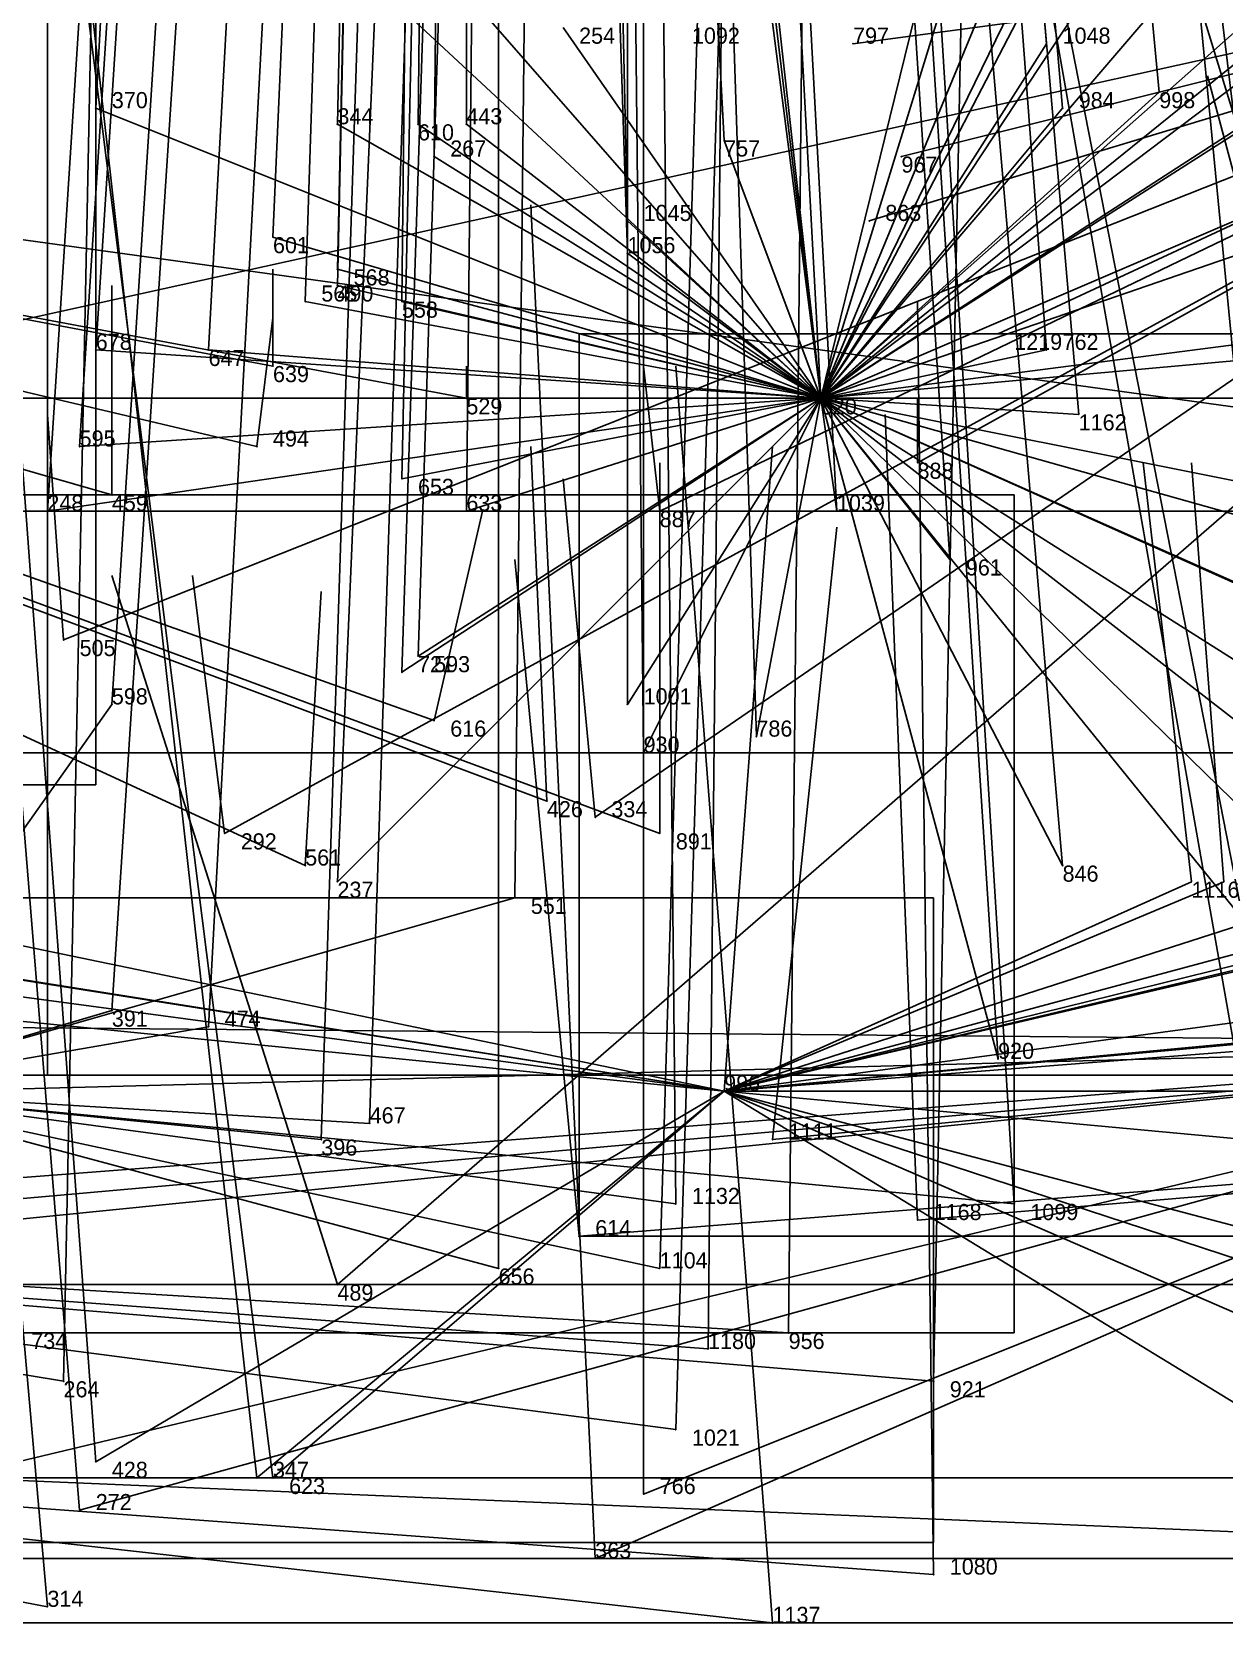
# Model space of a CAD drawing. Extents: x -0.5 to 0.59, y -0.5 to 0.59.
# Drawn here: x -0.03 to 0.044, y -0.5 to -0.4013 of the extents above; entities that cross this region are included whole.
import ezdxf

# ---------------------------------------------------------------- set-up
doc = ezdxf.new("R2010")
doc.units = 0
for name, color, linetype in [('Clients', 3, 'CONTINUOUS'), ('Facilities', 3, 'CONTINUOUS'), ('Facilities_lines', 3, 'CONTINUOUS'), ('Min_max_boxes', 1, 'CONTINUOUS'), ('Normals', 1, 'CONTINUOUS'), ('Source_points', 5, 'CONTINUOUS'), ('Text', 3, 'CONTINUOUS')]:
    doc.layers.add(name, color=color, linetype=linetype)

msp = doc.modelspace()

# ---------------------------------------------------------------- linework, layer by layer
at = {"layer": 'Clients', "color": 5}
for p in [(0.021, -0.402, -1.25), (0.033, -0.402, -1.008), (0.04, -0.405, -1.018), (-0.026, -0.406, -1.016), (0.034, -0.406, -1.018), (-0.011, -0.407, -1.018), (-0.006, -0.407, -1.019), (-0.003, -0.407, -1.017), (0.013, -0.408, -1.021), (-0.005, -0.409, -1.023), (0.024, -0.409, -1.25), (0.007, -0.413, -1.032), (0.022, -0.413, -1.25), (-0.015, -0.414, -1.037), (0.007, -0.415, -1.037), (-0.011, -0.416, -1.041), (-0.011, -0.417, -1.044), (-0.013, -0.418, -1.045), (-0.007, -0.418, -1.046), (0.03, -0.42, -1.25), (-0.026, -0.421, -1.054), (-0.019, -0.421, -1.054), (0.033, -0.421, -1.055), (-0.015, -0.422, -1.25), (-0.003, -0.424, -1.25), (0.035, -0.425, -1.067), (-0.027, -0.427, -1.069), (-0.016, -0.427, -1.25), (0.025, -0.428, -1.25), (-0.007, -0.429, -1.073), (-0.025, -0.43, -1.25), (-0.029, -0.431, -1.079), (-0.003, -0.431, -1.077), (0.009, -0.431, -1.25), (0.02, -0.431, -1.078), (0.027, -0.434, -1.088), (-0.028, -0.439, -1.25), (-0.006, -0.44, -1.101), (-0.007, -0.441, -1.102), (-0.025, -0.443, -1.108), (0.007, -0.443, -1.107), (-0.005, -0.444, -1.25), (0.015, -0.445, -1.113), (0.008, -0.446, -1.114), (0.002, -0.449, -1.25), (0.005, -0.45, -1.25), (-0.018, -0.451, -1.25), (0.009, -0.451, -1.25), (-0.013, -0.453, -1.25), (0.034, -0.453, -1.136), (-0.011, -0.454, -1.136), (0.042, -0.454, -1.25), (0.044, -0.454, -1.25), (0, -0.455, -1.138), (-0.025, -0.462, -1.157), (-0.019, -0.463, -1.158), (0.03, -0.465, -1.164), (-0.009, -0.469, -1.173), (-0.012, -0.47, -1.176), (0.016, -0.47, -1.25), (0.01, -0.474, -1.184), (0.031, -0.474, -1.188), (0.025, -0.475, -1.25), (0.004, -0.476, -1.25), (-0.001, -0.478, -1.195), (0.009, -0.478, -1.195), (-0.011, -0.479, -1.25), (0.017, -0.482, -1.207), (0.012, -0.483, -1.207), (-0.028, -0.485, -1.215), (0.026, -0.485, -1.215), (0.01, -0.488, -1.221), (-0.026, -0.49, -1.227), (-0.016, -0.491, -1.228), (-0.015, -0.491, -1.229), (0.008, -0.492, -1.23), (-0.027, -0.493, -1.233), (0.005, -0.496, -1.24), (0.026, -0.497, -1.243), (-0.029, -0.499, -1.249), (0.016, -0.5, -1.25)]:
    msp.add_point(p, dxfattribs=at)
at = {"layer": 'Facilities', "color": 3}
for p in [(0.019, -0.424, -1.061), (0.013, -0.467, -1.25)]:
    msp.add_point(p, dxfattribs=at)
at = {"layer": 'Facilities_lines', "color": 3}
for p, q in [((0.019, -0.424, -1.061), (0.032, -0.371, -0.932)), ((0.019, -0.424, -1.061), (0.046, -0.372, -0.937)), ((0.019, -0.424, -1.061), (0.013, -0.374, -0.936)), ((0.019, -0.424, -1.061), (0.05, -0.377, -0.951)), ((0.019, -0.424, -1.061), (0.038, -0.378, -0.95)), ((0.019, -0.424, -1.061), (0.039, -0.383, -0.962)), ((0.019, -0.424, -1.061), (-0.016, -0.384, -0.96)), ((0.019, -0.424, -1.061), (-0.023, -0.385, -0.963)), ((0.019, -0.424, -1.061), (0.031, -0.385, -0.965)), ((0.019, -0.424, -1.061), (0.015, -0.388, -0.971)), ((0.019, -0.424, -1.061), (0.064, -0.39, -0.989)), ((0.088, -0.393, -1.25), (-0.107, -0.436, -1.25)), ((0.088, -0.393, -1.25), (-0.028, -0.439, -1.25)), ((0.088, -0.393, -1.25), (-0.018, -0.451, -1.25)), ((0.088, -0.393, -1.25), (-0.011, -0.479, -1.25)), ((0.088, -0.393, -1.25), (0.005, -0.45, -1.25)), ((0.088, -0.393, -1.25), (0.009, -0.431, -1.25)), ((0.019, -0.424, -1.061), (0.015, -0.393, -0.983)), ((0.088, -0.393, -1.25), (0.021, -0.402, -1.25)), ((0.088, -0.393, -1.25), (0.022, -0.413, -1.25)), ((0.088, -0.393, -1.25), (0.024, -0.409, -1.25)), ((0.088, -0.393, -1.25), (0.025, -0.428, -1.25)), ((0.088, -0.393, -1.25), (0.03, -0.42, -1.25)), ((0.019, -0.424, -1.061), (0.043, -0.396, -0.995)), ((-0.126, -0.401, -1.25), (0.002, -0.449, -1.25)), ((-0.126, -0.401, -1.25), (-0.025, -0.43, -1.25)), ((-0.126, -0.401, -1.25), (-0.013, -0.453, -1.25)), ((-0.126, -0.401, -1.25), (-0.005, -0.444, -1.25)), ((-0.126, -0.401, -1.25), (-0.016, -0.427, -1.25)), ((-0.126, -0.401, -1.25), (-0.003, -0.424, -1.25)), ((-0.126, -0.401, -1.25), (-0.015, -0.422, -1.25)), ((-0.126, -0.401, -1.25), (0.009, -0.451, -1.25)), ((-0.126, -0.401, -1.25), (0.077, -0.429, -1.25)), ((0.019, -0.424, -1.061), (0.003, -0.401, -1.003)), ((0.019, -0.424, -1.061), (0.045, -0.401, -1.008)), ((0.019, -0.424, -1.061), (0.055, -0.401, -1.011)), ((0.019, -0.424, -1.061), (0.053, -0.402, -1.014)), ((0.019, -0.424, -1.061), (0.033, -0.402, -1.008)), ((0.019, -0.424, -1.061), (0.045, -0.403, -1.014)), ((0.019, -0.424, -1.061), (0.04, -0.405, -1.018)), ((0.019, -0.424, -1.061), (-0.026, -0.406, -1.016)), ((0.019, -0.424, -1.061), (0.034, -0.406, -1.018)), ((0.019, -0.424, -1.061), (-0.011, -0.407, -1.018)), ((0.019, -0.424, -1.061), (-0.006, -0.407, -1.019)), ((0.019, -0.424, -1.061), (-0.003, -0.407, -1.017)), ((0.019, -0.424, -1.061), (0.013, -0.408, -1.021)), ((0.019, -0.424, -1.061), (-0.005, -0.409, -1.023)), ((0.019, -0.424, -1.061), (0.047, -0.412, -1.036)), ((0.019, -0.424, -1.061), (0.007, -0.413, -1.032)), ((0.019, -0.424, -1.061), (-0.015, -0.414, -1.037)), ((0.019, -0.424, -1.061), (0.048, -0.414, -1.043)), ((0.019, -0.424, -1.061), (0.007, -0.415, -1.037)), ((0.019, -0.424, -1.061), (-0.011, -0.416, -1.041)), ((0.019, -0.424, -1.061), (-0.011, -0.417, -1.044)), ((0.019, -0.424, -1.061), (-0.013, -0.418, -1.045)), ((0.019, -0.424, -1.061), (-0.007, -0.418, -1.046)), ((0.019, -0.424, -1.061), (0.05, -0.42, -1.057)), ((0.019, -0.424, -1.061), (-0.026, -0.421, -1.054)), ((0.019, -0.424, -1.061), (-0.019, -0.421, -1.054)), ((0.019, -0.424, -1.061), (0.033, -0.421, -1.055)), ((0.019, -0.424, -1.061), (0.052, -0.421, -1.06)), ((0.019, -0.424, -1.061), (-0.029, -0.431, -1.079)), ((0.019, -0.424, -1.061), (-0.027, -0.427, -1.069)), ((0.019, -0.424, -1.061), (-0.011, -0.454, -1.136)), ((0.019, -0.424, -1.061), (-0.007, -0.429, -1.073)), ((0.019, -0.424, -1.061), (-0.007, -0.441, -1.102)), ((0.019, -0.424, -1.061), (-0.006, -0.44, -1.101)), ((0.019, -0.424, -1.061), (-0.003, -0.431, -1.077)), ((0.019, -0.424, -1.061), (0.007, -0.443, -1.107)), ((0.019, -0.424, -1.061), (0.008, -0.446, -1.114)), ((0.019, -0.424, -1.061), (0.015, -0.445, -1.113)), ((0.019, -0.424, -1.061), (0.064, -0.459, -1.158)), ((0.019, -0.424, -1.061), (0.034, -0.453, -1.136)), ((0.019, -0.424, -1.061), (0.053, -0.466, -1.173)), ((0.019, -0.424, -1.061), (0.066, -0.445, -1.124)), ((0.019, -0.424, -1.061), (0.051, -0.433, -1.091)), ((0.019, -0.424, -1.061), (0.03, -0.465, -1.164)), ((0.019, -0.424, -1.061), (0.027, -0.434, -1.088)), ((0.019, -0.424, -1.061), (0.02, -0.431, -1.078)), ((0.019, -0.424, -1.061), (0.046, -0.436, -1.096)), ((0.019, -0.424, -1.061), (0.035, -0.425, -1.067)), ((0.019, -0.424, -1.061), (0.06, -0.464, -1.169)), ((0.019, -0.424, -1.061), (0.054, -0.431, -1.086)), ((0.019, -0.424, -1.061), (0.049, -0.443, -1.115)), ((0.013, -0.467, -1.25), (-0.161, -0.431, -1.25)), ((0.013, -0.467, -1.25), (-0.201, -0.433, -1.25)), ((0.013, -0.467, -1.25), (0.103, -0.438, -1.25)), ((0.013, -0.467, -1.25), (-0.164, -0.439, -1.25)), ((0.013, -0.467, -1.25), (-0.181, -0.441, -1.25)), ((-0.042, -0.467, -1.173), (-0.025, -0.443, -1.108)), ((0.013, -0.467, -1.25), (0.107, -0.445, -1.25)), ((0.013, -0.467, -1.25), (0.093, -0.448, -1.25)), ((0.013, -0.467, -1.25), (0.09, -0.448, -1.25)), ((0.013, -0.467, -1.25), (-0.168, -0.449, -1.25)), ((0.013, -0.467, -1.25), (0.08, -0.449, -1.25)), ((0.013, -0.467, -1.25), (0.147, -0.449, -1.25)), ((0.013, -0.467, -1.25), (0.177, -0.452, -1.25)), ((0.013, -0.467, -1.25), (0.044, -0.454, -1.25)), ((0.013, -0.467, -1.25), (0.042, -0.454, -1.25)), ((-0.042, -0.467, -1.173), (0, -0.455, -1.138)), ((0.013, -0.467, -1.25), (0.129, -0.458, -1.25)), ((0.013, -0.467, -1.25), (0.098, -0.459, -1.25)), ((-0.042, -0.467, -1.173), (-0.025, -0.462, -1.157)), ((-0.042, -0.467, -1.173), (-0.019, -0.463, -1.158)), ((0.078, -0.464, -1.25), (-0.038, -0.463, -1.25)), ((0.168, -0.463, -1.231), (0.004, -0.476, -1.25)), ((0.168, -0.463, -1.231), (0.025, -0.475, -1.25)), ((0.078, -0.464, -1.25), (-0.068, -0.477, -1.25)), ((0.078, -0.464, -1.25), (-0.061, -0.478, -1.25)), ((0.078, -0.464, -1.25), (-0.056, -0.496, -1.249)), ((0.078, -0.464, -1.25), (-0.039, -0.473, -1.25)), ((0.078, -0.464, -1.25), (-0.036, -0.467, -1.25)), ((0.078, -0.464, -1.25), (-0.027, -0.493, -1.233)), ((0.078, -0.464, -1.25), (0.005, -0.496, -1.24)), ((0.078, -0.464, -1.25), (0.008, -0.492, -1.23)), ((0.078, -0.464, -1.25), (0.016, -0.47, -1.25)), ((-0.042, -0.467, -1.173), (-0.012, -0.47, -1.176)), ((-0.042, -0.467, -1.173), (-0.009, -0.469, -1.173)), ((-0.042, -0.467, -1.173), (-0.001, -0.478, -1.195)), ((-0.042, -0.467, -1.173), (0.031, -0.474, -1.188)), ((-0.042, -0.467, -1.173), (0.009, -0.478, -1.195)), ((-0.042, -0.467, -1.173), (0.01, -0.474, -1.184)), ((0.013, -0.467, -1.25), (-0.026, -0.49, -1.227)), ((0.013, -0.467, -1.25), (-0.016, -0.491, -1.228)), ((0.013, -0.467, -1.25), (-0.015, -0.491, -1.229)), ((0.013, -0.467, -1.25), (0.085, -0.486, -1.234)), ((0.013, -0.467, -1.25), (0.166, -0.467, -1.24)), ((0.013, -0.467, -1.25), (0.11, -0.476, -1.25)), ((0.013, -0.467, -1.25), (0.049, -0.489, -1.229)), ((0.013, -0.467, -1.25), (0.066, -0.49, -1.237)), ((0.013, -0.467, -1.25), (0.071, -0.486, -1.25)), ((-0.082, -0.476, -1.207), (-0.028, -0.485, -1.215)), ((-0.082, -0.476, -1.207), (0.026, -0.485, -1.215)), ((-0.082, -0.476, -1.207), (0.017, -0.482, -1.207)), ((-0.082, -0.476, -1.207), (0.01, -0.488, -1.221)), ((-0.082, -0.476, -1.207), (0.012, -0.483, -1.207)), ((-0.082, -0.489, -1.239), (-0.029, -0.499, -1.249)), ((-0.082, -0.489, -1.239), (0.06, -0.495, -1.246)), ((-0.082, -0.489, -1.239), (0.026, -0.497, -1.243)), ((-0.082, -0.489, -1.239), (0.016, -0.5, -1.25))]:
    msp.add_line(p, q, dxfattribs=at)
at = {"layer": 'Min_max_boxes', "color": 1}
for p, q in [((-0.026, -0.448, -1.157), (-0.026, -0.349, -1.157)), ((-0.026, -0.448, -0.898), (-0.026, -0.349, -0.898)), ((-0.029, -0.371, -1.173), (-0.029, -0.466, -1.173)), ((-0.029, -0.371, -0.932), (-0.029, -0.466, -0.932)), ((0.269, -0.42, -1.25), (0.004, -0.42, -1.25)), ((0.004, -0.42, -1.25), (0.004, -0.476, -1.25)), ((0.269, -0.42, -1.229), (0.004, -0.42, -1.229)), ((0.004, -0.42, -1.229), (0.004, -0.476, -1.229)), ((0.004, -0.42, -1.25), (0.004, -0.42, -1.229)), ((0.177, -0.424, -1.25), (-0.068, -0.424, -1.25)), ((0.177, -0.424, -1.219), (-0.068, -0.424, -1.219)), ((0.031, -0.43, -1.212), (-0.087, -0.43, -1.212)), ((0.031, -0.43, -1.091), (-0.087, -0.43, -1.091)), ((0.031, -0.482, -1.212), (0.031, -0.43, -1.212)), ((0.031, -0.482, -1.091), (0.031, -0.43, -1.091)), ((0.031, -0.43, -1.212), (0.031, -0.43, -1.091)), ((0.177, -0.431, -1.25), (-0.201, -0.431, -1.25)), ((0.177, -0.431, -1.227), (-0.201, -0.431, -1.227)), ((0.06, -0.446, -1.25), (-0.21, -0.446, -1.25)), ((0.06, -0.446, -1.239), (-0.21, -0.446, -1.239)), ((-0.143, -0.448, -1.157), (-0.026, -0.448, -1.157)), ((-0.143, -0.448, -0.898), (-0.026, -0.448, -0.898)), ((-0.026, -0.448, -1.157), (-0.026, -0.448, -0.898)), ((0.026, -0.455, -1.25), (-0.18, -0.455, -1.25)), ((0.026, -0.455, -1.162), (-0.18, -0.455, -1.162)), ((0.026, -0.495, -1.25), (0.026, -0.455, -1.25)), ((0.026, -0.495, -1.162), (0.026, -0.455, -1.162)), ((0.026, -0.455, -1.25), (0.026, -0.455, -1.162)), ((-0.229, -0.466, -1.25), (0.077, -0.466, -1.25)), ((-0.229, -0.466, -1.25), (0.077, -0.466, -1.25)), ((-0.029, -0.466, -1.173), (0.066, -0.466, -1.173)), ((-0.029, -0.466, -0.932), (0.066, -0.466, -0.932)), ((-0.029, -0.466, -1.173), (-0.029, -0.466, -0.932)), ((0.004, -0.476, -1.25), (0.269, -0.476, -1.25)), ((0.004, -0.476, -1.229), (0.269, -0.476, -1.229)), ((0.004, -0.476, -1.25), (0.004, -0.476, -1.229)), ((-0.107, -0.479, -1.25), (0.252, -0.479, -1.25)), ((-0.107, -0.479, -1.25), (0.252, -0.479, -1.25)), ((-0.087, -0.482, -1.212), (0.031, -0.482, -1.212)), ((-0.087, -0.482, -1.091), (0.031, -0.482, -1.091)), ((0.031, -0.482, -1.212), (0.031, -0.482, -1.091)), ((-0.201, -0.491, -1.25), (0.177, -0.491, -1.25)), ((-0.201, -0.491, -1.227), (0.177, -0.491, -1.227)), ((-0.18, -0.495, -1.25), (0.026, -0.495, -1.25)), ((-0.18, -0.495, -1.162), (0.026, -0.495, -1.162)), ((0.026, -0.495, -1.25), (0.026, -0.495, -1.162)), ((-0.068, -0.496, -1.25), (0.177, -0.496, -1.25)), ((-0.068, -0.496, -1.219), (0.177, -0.496, -1.219)), ((-0.21, -0.5, -1.25), (0.06, -0.5, -1.25)), ((-0.21, -0.5, -1.239), (0.06, -0.5, -1.239))]:
    msp.add_line(p, q, dxfattribs=at)
at = {"layer": 'Normals', "color": 1}
for p, q in [((0.033, -0.402, -1.008), (0.025, -0.309, -1.045)), ((0.04, -0.405, -1.018), (0.031, -0.312, -1.054)), ((-0.026, -0.406, -1.016), (-0.021, -0.313, -1.054)), ((0.034, -0.406, -1.018), (0.026, -0.313, -1.054)), ((-0.011, -0.407, -1.018), (-0.009, -0.314, -1.056)), ((-0.003, -0.407, -1.017), (-0.003, -0.314, -1.055)), ((-0.006, -0.407, -1.019), (-0.005, -0.315, -1.056)), ((0.013, -0.408, -1.021), (0.008, -0.315, -1.058)), ((-0.005, -0.409, -1.023), (-0.004, -0.316, -1.06)), ((0.007, -0.413, -1.032), (0.005, -0.32, -1.07)), ((-0.015, -0.414, -1.037), (-0.011, -0.322, -1.075)), ((0.007, -0.415, -1.037), (0.004, -0.322, -1.074)), ((-0.011, -0.416, -1.041), (-0.009, -0.324, -1.078)), ((-0.013, -0.418, -1.045), (-0.01, -0.325, -1.083)), ((-0.011, -0.417, -1.044), (-0.009, -0.325, -1.082)), ((-0.007, -0.418, -1.046), (-0.006, -0.326, -1.084)), ((-0.026, -0.421, -1.054), (-0.02, -0.328, -1.092)), ((0.033, -0.421, -1.055), (0.026, -0.328, -1.092)), ((-0.019, -0.421, -1.054), (-0.014, -0.329, -1.092)), ((0.019, -0.424, -1.061), (0.014, -0.331, -1.098)), ((0.035, -0.425, -1.067), (0.027, -0.333, -1.104)), ((-0.027, -0.427, -1.069), (-0.021, -0.334, -1.106)), ((-0.007, -0.429, -1.073), (-0.005, -0.336, -1.109)), ((-0.029, -0.431, -1.079), (-0.023, -0.338, -1.117)), ((-0.003, -0.431, -1.077), (-0.002, -0.338, -1.114)), ((0.02, -0.431, -1.078), (0.015, -0.338, -1.115)), ((0.027, -0.434, -1.088), (0.021, -0.342, -1.125)), ((0.046, -0.436, -1.096), (0.037, -0.343, -1.132)), ((-0.006, -0.44, -1.101), (-0.003, -0.347, -1.138)), ((-0.007, -0.441, -1.102), (-0.004, -0.348, -1.138)), ((-0.025, -0.443, -1.108), (-0.019, -0.35, -1.145)), ((0.007, -0.443, -1.107), (0.007, -0.35, -1.144)), ((0.049, -0.443, -1.115), (0.038, -0.351, -1.151)), ((0.015, -0.445, -1.113), (0.012, -0.352, -1.149)), ((0.008, -0.446, -1.114), (0.007, -0.353, -1.151)), ((-0.011, -0.454, -1.136), (-0.007, -0.361, -1.173)), ((0.034, -0.453, -1.136), (0.026, -0.361, -1.173)), ((0, -0.455, -1.138), (0.001, -0.362, -1.175)), ((-0.025, -0.462, -1.157), (-0.019, -0.37, -1.194)), ((-0.019, -0.463, -1.158), (-0.014, -0.37, -1.195)), ((0.03, -0.465, -1.164), (0.024, -0.372, -1.202)), ((-0.009, -0.469, -1.173), (-0.006, -0.376, -1.21)), ((0.01, -0.474, -1.184), (0.009, -0.376, -1.207)), ((0.031, -0.474, -1.188), (0.025, -0.377, -1.21)), ((-0.012, -0.47, -1.176), (-0.009, -0.378, -1.214)), ((-0.001, -0.478, -1.195), (-0.001, -0.379, -1.208)), ((0.009, -0.478, -1.195), (0.012, -0.379, -1.208)), ((0.012, -0.483, -1.207), (0.013, -0.383, -1.207)), ((0.017, -0.482, -1.207), (0.018, -0.383, -1.207)), ((-0.028, -0.485, -1.215), (-0.026, -0.386, -1.228)), ((0.026, -0.485, -1.215), (0.028, -0.386, -1.206)), ((0.068, -0.483, -1.219), (0.039, -0.388, -1.204)), ((0.051, -0.486, -1.222), (0.032, -0.389, -1.206)), ((0.01, -0.488, -1.221), (0.013, -0.39, -1.204)), ((-0.016, -0.491, -1.228), (-0.027, -0.393, -1.214)), ((-0.027, -0.493, -1.233), (-0.035, -0.395, -1.213)), ((-0.026, -0.49, -1.227), (-0.033, -0.395, -1.199)), ((0.008, -0.492, -1.23), (0.008, -0.395, -1.204)), ((-0.015, -0.491, -1.229), (-0.027, -0.396, -1.204)), ((0.049, -0.489, -1.229), (0.033, -0.398, -1.191)), ((0.021, -0.402, -1.25), (0.021, -0.402, -1.15)), ((0.066, -0.49, -1.237), (0.043, -0.404, -1.192)), ((0.024, -0.409, -1.25), (0.024, -0.409, -1.15)), ((0.005, -0.496, -1.24), (0.001, -0.412, -1.186)), ((0.022, -0.413, -1.25), (0.022, -0.413, -1.15)), ((-0.015, -0.422, -1.25), (-0.015, -0.416, -1.15)), ((-0.025, -0.43, -1.25), (-0.025, -0.417, -1.151)), ((0.026, -0.497, -1.243), (0.025, -0.418, -1.181)), ((-0.016, -0.427, -1.25), (-0.015, -0.419, -1.15)), ((0.03, -0.42, -1.25), (0.03, -0.42, -1.15)), ((-0.003, -0.424, -1.25), (-0.003, -0.422, -1.15)), ((0.009, -0.431, -1.25), (0.008, -0.422, -1.151)), ((0.016, -0.5, -1.25), (0.01, -0.422, -1.188)), ((0.025, -0.428, -1.25), (0.025, -0.424, -1.15)), ((-0.028, -0.439, -1.25), (-0.029, -0.425, -1.151)), ((0.025, -0.475, -1.25), (0.023, -0.425, -1.163)), ((0.002, -0.449, -1.25), (0.001, -0.427, -1.153)), ((0.013, -0.467, -1.25), (0.016, -0.427, -1.158)), ((0.009, -0.451, -1.25), (0.009, -0.428, -1.153)), ((0.042, -0.454, -1.25), (0.039, -0.428, -1.153)), ((0.044, -0.454, -1.25), (0.042, -0.428, -1.153)), ((0.005, -0.45, -1.25), (0.003, -0.429, -1.152)), ((-0.029, -0.499, -1.249), (-0.035, -0.431, -1.175)), ((-0.005, -0.444, -1.25), (-0.002, -0.431, -1.151)), ((0.016, -0.47, -1.25), (0.02, -0.432, -1.157)), ((0.004, -0.476, -1.25), (0, -0.434, -1.159)), ((-0.011, -0.479, -1.25), (-0.025, -0.435, -1.161)), ((-0.018, -0.451, -1.25), (-0.02, -0.435, -1.151)), ((-0.013, -0.453, -1.25), (-0.012, -0.436, -1.151))]:
    msp.add_line(p, q, dxfattribs=at)
at = {"layer": 'Source_points', "color": 5}
for p in [(0.021, -0.402, -1.25), (0.033, -0.402, -1.008), (0.04, -0.405, -1.018), (-0.026, -0.406, -1.016), (0.034, -0.406, -1.018), (-0.011, -0.407, -1.018), (-0.006, -0.407, -1.019), (-0.003, -0.407, -1.017), (0.013, -0.408, -1.021), (-0.005, -0.409, -1.023), (0.024, -0.409, -1.25), (0.007, -0.413, -1.032), (0.022, -0.413, -1.25), (-0.015, -0.414, -1.037), (0.007, -0.415, -1.037), (-0.011, -0.416, -1.041), (-0.011, -0.417, -1.044), (-0.013, -0.418, -1.045), (-0.007, -0.418, -1.046), (0.03, -0.42, -1.25), (-0.026, -0.421, -1.054), (-0.019, -0.421, -1.054), (0.033, -0.421, -1.055), (-0.015, -0.422, -1.25), (-0.003, -0.424, -1.25), (0.019, -0.424, -1.061), (0.035, -0.425, -1.067), (-0.027, -0.427, -1.069), (-0.016, -0.427, -1.25), (0.025, -0.428, -1.25), (-0.007, -0.429, -1.073), (-0.025, -0.43, -1.25), (-0.029, -0.431, -1.079), (-0.003, -0.431, -1.077), (0.009, -0.431, -1.25), (0.02, -0.431, -1.078), (0.027, -0.434, -1.088), (-0.028, -0.439, -1.25), (-0.006, -0.44, -1.101), (-0.007, -0.441, -1.102), (-0.025, -0.443, -1.108), (0.007, -0.443, -1.107), (-0.005, -0.444, -1.25), (0.015, -0.445, -1.113), (0.008, -0.446, -1.114), (0.002, -0.449, -1.25), (0.005, -0.45, -1.25), (-0.018, -0.451, -1.25), (0.009, -0.451, -1.25), (-0.013, -0.453, -1.25), (0.034, -0.453, -1.136), (-0.011, -0.454, -1.136), (0.042, -0.454, -1.25), (0.044, -0.454, -1.25), (0, -0.455, -1.138), (-0.025, -0.462, -1.157), (-0.019, -0.463, -1.158), (0.03, -0.465, -1.164), (0.013, -0.467, -1.25), (-0.009, -0.469, -1.173), (-0.012, -0.47, -1.176), (0.016, -0.47, -1.25), (0.01, -0.474, -1.184), (0.031, -0.474, -1.188), (0.025, -0.475, -1.25), (0.004, -0.476, -1.25), (-0.001, -0.478, -1.195), (0.009, -0.478, -1.195), (-0.011, -0.479, -1.25), (0.017, -0.482, -1.207), (0.012, -0.483, -1.207), (-0.028, -0.485, -1.215), (0.026, -0.485, -1.215), (0.01, -0.488, -1.221), (-0.026, -0.49, -1.227), (-0.016, -0.491, -1.228), (-0.015, -0.491, -1.229), (0.008, -0.492, -1.23), (-0.027, -0.493, -1.233), (0.005, -0.496, -1.24), (0.026, -0.497, -1.243), (-0.029, -0.499, -1.249), (0.016, -0.5, -1.25)]:
    msp.add_point(p, dxfattribs=at)

# ---------------------------------------------------------------- texts
at = {"layer": 'Text', "color": 3}
for s, p in [('254', (0.004, -0.402, -1.003)), ('1092', (0.011, -0.402, -1.25)), ('797', (0.021, -0.402, -1.25)), ('1048', (0.034, -0.402, -1.008)), ('370', (-0.025, -0.406, -1.016)), ('984', (0.035, -0.406, -1.018)), ('998', (0.04, -0.406, -1.018)), ('344', (-0.011, -0.407, -1.018)), ('443', (-0.003, -0.407, -1.017)), ('610', (-0.006, -0.408, -1.019)), ('267', (-0.004, -0.409, -1.023)), ('757', (0.013, -0.409, -1.021)), ('967', (0.024, -0.41, -1.25)), ('1045', (0.008, -0.413, -1.032)), ('863', (0.023, -0.413, -1.25)), ('601', (-0.015, -0.415, -1.037)), ('1056', (0.007, -0.415, -1.037)), ('568', (-0.01, -0.417, -1.041)), ('565', (-0.012, -0.418, -1.045)), ('490', (-0.011, -0.418, -1.044)), ('558', (-0.007, -0.419, -1.046)), ('678', (-0.026, -0.421, -1.054)), ('1219', (0.031, -0.421, -1.25)), ('762', (0.034, -0.421, -1.055)), ('647', (-0.019, -0.422, -1.054)), ('639', (-0.015, -0.423, -1.25)), ('529', (-0.003, -0.425, -1.25)), ('820', (0.019, -0.425, -1.061)), ('1162', (0.035, -0.426, -1.067)), ('595', (-0.027, -0.427, -1.069)), ('494', (-0.015, -0.427, -1.25)), ('888', (0.025, -0.429, -1.25)), ('653', (-0.006, -0.43, -1.073)), ('248', (-0.029, -0.431, -1.079)), ('459', (-0.025, -0.431, -1.25)), ('633', (-0.003, -0.431, -1.077)), ('1039', (0.02, -0.431, -1.078)), ('887', (0.009, -0.432, -1.25)), ('961', (0.028, -0.435, -1.088)), ('505', (-0.027, -0.44, -1.25)), ('721', (-0.006, -0.441, -1.102)), ('593', (-0.005, -0.441, -1.101)), ('598', (-0.025, -0.443, -1.108)), ('1001', (0.008, -0.443, -1.107)), ('616', (-0.004, -0.445, -1.25)), ('786', (0.015, -0.445, -1.113)), ('930', (0.008, -0.446, -1.114)), ('426', (0.002, -0.45, -1.25)), ('334', (0.006, -0.45, -1.25)), ('292', (-0.017, -0.452, -1.25)), ('891', (0.01, -0.452, -1.25)), ('561', (-0.013, -0.453, -1.25)), ('846', (0.034, -0.454, -1.136)), ('237', (-0.011, -0.455, -1.136)), ('1116', (0.042, -0.455, -1.25)), ('551', (0.001, -0.456, -1.138)), ('391', (-0.025, -0.463, -1.157)), ('474', (-0.018, -0.463, -1.158)), ('920', (0.03, -0.465, -1.164)), ('996', (0.013, -0.467, -1.25)), ('467', (-0.009, -0.469, -1.173)), ('1111', (0.017, -0.47, -1.25)), ('396', (-0.012, -0.471, -1.176)), ('1132', (0.011, -0.474, -1.184)), ('1168', (0.026, -0.475, -1.25)), ('1099', (0.032, -0.475, -1.188)), ('614', (0.005, -0.476, -1.25)), ('1104', (0.009, -0.478, -1.195)), ('656', (-0.001, -0.479, -1.195)), ('489', (-0.011, -0.48, -1.25)), ('734', (-0.03, -0.483, -1.21)), ('1180', (0.012, -0.483, -1.207)), ('956', (0.017, -0.483, -1.207)), ('264', (-0.028, -0.486, -1.215)), ('921', (0.027, -0.486, -1.215)), ('1021', (0.011, -0.489, -1.221)), ('428', (-0.025, -0.491, -1.227)), ('347', (-0.015, -0.491, -1.228)), ('623', (-0.014, -0.492, -1.229)), ('766', (0.009, -0.492, -1.23)), ('272', (-0.026, -0.493, -1.233)), ('363', (0.005, -0.496, -1.24)), ('1080', (0.027, -0.497, -1.243)), ('314', (-0.029, -0.499, -1.249)), ('1137', (0.016, -0.5, -1.25))]:
    msp.add_text(s, height=0.001, dxfattribs=at).set_placement(p)

doc.saveas('drawing.dxf')
